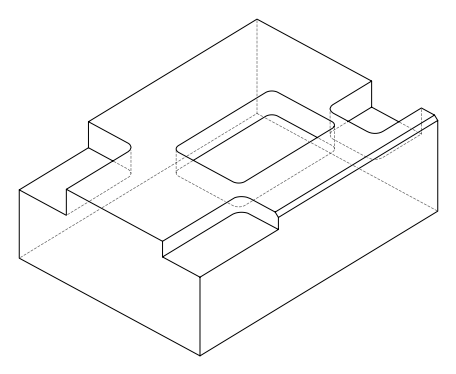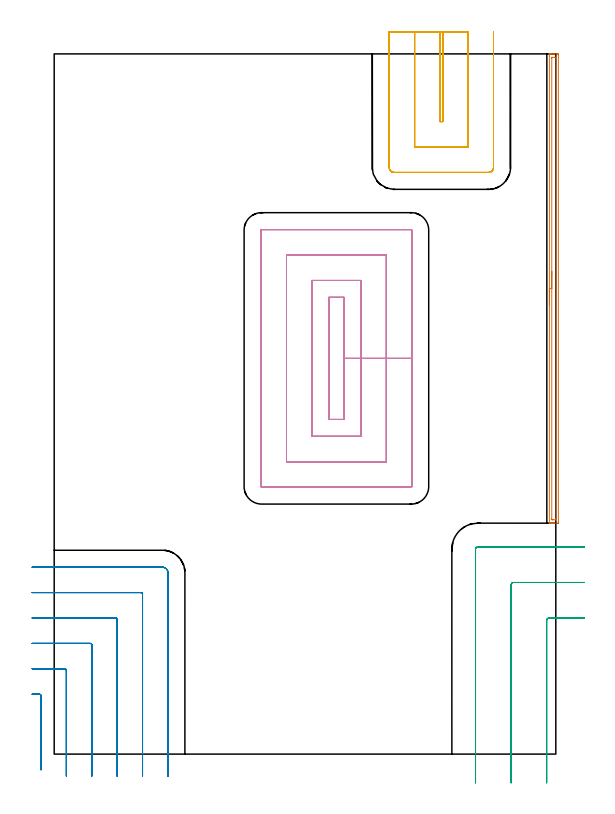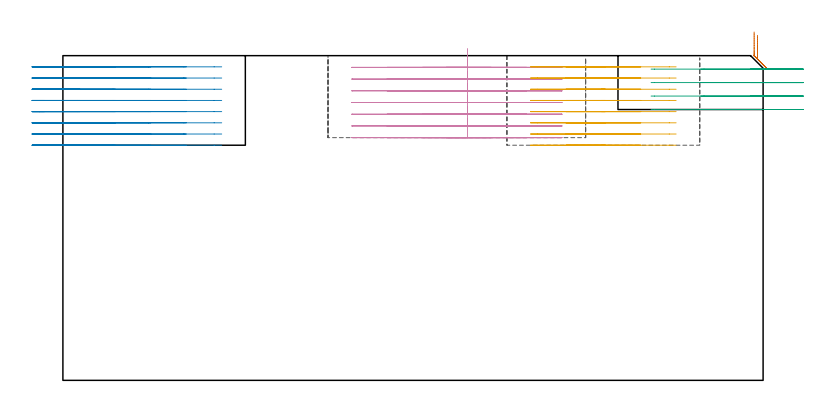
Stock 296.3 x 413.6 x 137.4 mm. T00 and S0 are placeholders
(PLAN: 5 operations, 3 tool changes, 51.7 min)
(1 AREA_MILL | FG_CHAMFER_SURFACE | UGT0205_001 | 4.62 min | 3944 mm3)
(2 MILL_CORNER_NOTCH_RECTANGULAR | CORNER_NOTCH_RECTANGULAR | UGT0201_094 | Follow Part, ap 5, ae 75% | 13.56 min | 350892 mm3)
(3 MILL_CORNER_NOTCH_RECTANGULAR_1 | CORNER_NOTCH_RECTANGULAR_1 | UGT0201_006 | Follow Part, ap 7, ae 75% | 4.21 min | 189747 mm3)
(4 MILL_RECTANGULAR_POCKET | POCKET_RECTANGULAR_STRAIGHT | UGT0201_094 | Follow Part, ap 5, ae 75% | 18.95 min | 647885 mm3)
(5 MILL_SLOT | SLOT_PARTIAL_RECTANGULAR | UGT0201_094 | Follow Part, ap 5, ae 75% | 10.34 min | 244719 mm3)
(TOOL UGT0205_001 | Chamfer Mill 20 x 3 x 45 deg. | D20 FL50 Z2)
(TOOL UGT0201_094 | End mill 20 mm | D20 FL38 Z4)
(TOOL UGT0201_006 | End Mill 28 mm | D28 FL25 Z2)
(OP 1 AREA_MILL)
G17 G21 G94 G90
T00 M6
G54
G17 G0 G90 X292.501 Y265. S1061 M3
G43 Z147.4 H0
G94 G1 Y265.038 Z146.528 F250.
Y265.152 Z145.663
Y265.341 Z144.811
Y265.603 Z143.979
Y265.937 Z143.173
Y266.34 Z142.399
Y266.809 Z141.663
Y267.34 Z140.971
Y267.929 Z140.328
Y268.572 Z139.739
Y269.264 Z139.208
Y270. Z138.739
Y270.774 Z138.336
Y271.58 Z138.002
Y272.412 Z137.74
Y273.264 Z137.551
Y274.129 Z137.437
Y275. Z137.399
X292.502 Y413.432 Z137.398
X292.5 Y413.482 Z137.397
X292.501 Y413.515 Z137.395
Y413.598 Z137.389
X292.502 Y413.6 Z137.388
X292.837 Z137.063
X293.165 Z136.735
X293.828 Z136.067
X295.041 Z134.856
X295.591 Z134.304
X297.078 Z132.818
X297.353 Y413.597 Z132.543
X297.791 Y413.59 Z132.105
X297.795 Y413.433 Z132.102
X297.799 Y412.985 Z132.101
X297.8 Y412.532 Z132.1
Y137.455
X297.799 Y137.015 Z132.101
X297.795 Y136.567 Z132.103
X297.791 Y136.41 Z132.105
X297.353 Y136.4 Z132.543
X295.591 Z134.304
X295.041 Z134.856
X294.709 Z135.187
X294.16 Z135.736
X293.828 Z136.067
X293.165 Z136.734
X292.837 Z137.063
X292.502 Y136.405 Z137.388
X292.5 Y136.568 Z137.4
X292.501 Y275. Z137.399
X293.915 Z135.985
X293.917 Y411.11 Z135.983
X293.918 Y411.199 Z135.982
X293.926 Y411.59 Z135.974
X294.316 Y411.598 Z135.584
X295.591 Y411.599 Z134.309
X296.079 Y411.597 Z133.821
X296.288 Y411.59 Z133.612
X296.379 Y411.565 Z133.521
X296.385 Y411.288 Z133.515
Y411.199
Y138.889
X296.384 Y138.801 Z133.516
X296.375 Y138.41 Z133.525
X295.984 Y138.402 Z133.916
X294.709 Y138.401 Z135.191
X294.221 Y138.403 Z135.679
X294.012 Y138.41 Z135.888
X293.921 Y138.435 Z135.979
X293.916 Y138.712 Z135.984
X293.915 Y138.801 Z135.985
Y275.
Y275.872 Z136.023
Y276.737 Z136.137
Y277.588 Z136.326
Y278.42 Z136.588
Y279.226 Z136.922
Y280. Z137.325
Y280.736 Z137.793
Y281.428 Z138.324
Y282.071 Z138.914
Y282.661 Z139.557
Y283.192 Z140.249
Y283.66 Z140.985
Y284.063 Z141.759
Y284.397 Z142.565
Y284.659 Z143.397
Y284.848 Z144.248
Y284.962 Z145.113
Y285. Z145.985
G0 Z147.4
M5
M2
(OP 2 MILL_CORNER_NOTCH_RECTANGULAR)
G17 G21 G94 G90
T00 M6
G54
G17 G0 G90 X-7.8 Y-9.258 S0 M3
G43 Z147.4 H0
Z132.662
G94 G1 Y-6.258 F250.
Y34.406 F500.
G3 X-8.794 Y35.4 R1.
G1 X-10.
X-13. F250.
G0 Z147.4
X7.2 Y-13.
Z132.662
G1 Y-10.
Y49.406 F500.
G3 X6.206 Y50.4 R1.
G1 X-10.
X-13. F250.
G0 Z147.4
X22.2 Y-13.
Z132.662
G1 Y-10.
Y64.406 F500.
G3 X21.206 Y65.4 R1.
G1 X-10.
X-13. F250.
G0 Z147.4
X37.2 Y-13.
Z132.662
G1 Y-10.
Y79.405 F500.
G3 X36.205 Y80.4 R1.
G1 X-10.
X-13. F250.
G0 Z147.4
X52.2 Y-13.
Z132.662
G1 Y-10.
Y94.405 F500.
G3 X51.205 Y95.4 R1.
G1 X-10.
X-13. F250.
G0 Z147.4
X67.2 Y-13.
Z132.662
G1 Y-10.
Y107.2 F500.
G3 X64. Y110.4 R3.2
G1 X-10.
X-13. F250.
G0 Z147.4
X-7.8 Y-9.258
Z127.925
G1 Y-6.258
Y34.406 F500.
G3 X-8.794 Y35.4 R1.
G1 X-10.
X-13. F250.
G0 Z147.4
X7.2 Y-13.
Z127.925
G1 Y-10.
Y49.406 F500.
G3 X6.206 Y50.4 R1.
G1 X-10.
X-13. F250.
G0 Z147.4
X22.2 Y-13.
Z127.925
G1 Y-10.
Y64.406 F500.
G3 X21.206 Y65.4 R1.
G1 X-10.
X-13. F250.
G0 Z147.4
X37.2 Y-13.
Z127.925
G1 Y-10.
Y79.405 F500.
G3 X36.205 Y80.4 R1.
G1 X-10.
X-13. F250.
G0 Z147.4
X52.2 Y-13.
Z127.925
G1 Y-10.
Y94.405 F500.
G3 X51.205 Y95.4 R1.
G1 X-10.
X-13. F250.
G0 Z147.4
X67.2 Y-13.
Z127.925
G1 Y-10.
Y107.2 F500.
G3 X64. Y110.4 R3.2
G1 X-10.
X-13. F250.
G0 Z147.4
X-7.8 Y-9.258
Z123.187
G1 Y-6.258
Y34.406 F500.
G3 X-8.794 Y35.4 R1.
G1 X-10.
X-13. F250.
G0 Z147.4
X7.2 Y-13.
Z123.187
G1 Y-10.
Y49.406 F500.
G3 X6.206 Y50.4 R1.
G1 X-10.
X-13. F250.
G0 Z147.4
X22.2 Y-13.
Z123.187
G1 Y-10.
Y64.406 F500.
G3 X21.206 Y65.4 R1.
G1 X-10.
X-13. F250.
G0 Z147.4
X37.2 Y-13.
Z123.187
G1 Y-10.
Y79.405 F500.
G3 X36.205 Y80.4 R1.
G1 X-10.
X-13. F250.
G0 Z147.4
X52.2 Y-13.
Z123.187
G1 Y-10.
Y94.405 F500.
G3 X51.205 Y95.4 R1.
G1 X-10.
X-13. F250.
G0 Z147.4
X67.2 Y-13.
Z123.187
G1 Y-10.
Y107.2 F500.
G3 X64. Y110.4 R3.2
G1 X-10.
X-13. F250.
G0 Z147.4
X-7.8 Y-9.258
Z118.45
G1 Y-6.258
Y34.406 F500.
G3 X-8.794 Y35.4 R1.
G1 X-10.
X-13. F250.
G0 Z147.4
X7.2 Y-13.
Z118.45
G1 Y-10.
Y49.406 F500.
G3 X6.206 Y50.4 R1.
G1 X-10.
X-13. F250.
G0 Z147.4
X22.2 Y-13.
Z118.45
G1 Y-10.
Y64.406 F500.
G3 X21.206 Y65.4 R1.
G1 X-10.
X-13. F250.
G0 Z147.4
X37.2 Y-13.
Z118.45
G1 Y-10.
Y79.405 F500.
G3 X36.205 Y80.4 R1.
G1 X-10.
X-13. F250.
G0 Z147.4
X52.2 Y-13.
Z118.45
G1 Y-10.
Y94.405 F500.
G3 X51.205 Y95.4 R1.
G1 X-10.
X-13. F250.
G0 Z147.4
X67.2 Y-13.
Z118.45
G1 Y-10.
Y107.2 F500.
G3 X64. Y110.4 R3.2
G1 X-10.
X-13. F250.
G0 Z147.4
X-7.8 Y-9.258
Z113.712
G1 Y-6.258
Y34.406 F500.
G3 X-8.794 Y35.4 R1.
G1 X-10.
X-13. F250.
G0 Z147.4
X7.2 Y-13.
Z113.712
G1 Y-10.
Y49.406 F500.
G3 X6.206 Y50.4 R1.
G1 X-10.
X-13. F250.
G0 Z147.4
X22.2 Y-13.
Z113.712
G1 Y-10.
Y64.406 F500.
G3 X21.206 Y65.4 R1.
G1 X-10.
X-13. F250.
G0 Z147.4
X37.2 Y-13.
Z113.712
G1 Y-10.
Y79.405 F500.
G3 X36.205 Y80.4 R1.
G1 X-10.
X-13. F250.
G0 Z147.4
X52.2 Y-13.
Z113.712
G1 Y-10.
Y94.405 F500.
G3 X51.205 Y95.4 R1.
G1 X-10.
X-13. F250.
G0 Z147.4
X67.2 Y-13.
Z113.712
G1 Y-10.
Y107.2 F500.
G3 X64. Y110.4 R3.2
G1 X-10.
X-13. F250.
G0 Z147.4
X-7.8 Y-9.258
Z108.975
G1 Y-6.258
Y34.406 F500.
G3 X-8.794 Y35.4 R1.
G1 X-10.
X-13. F250.
G0 Z147.4
X7.2 Y-13.
Z108.975
G1 Y-10.
Y49.406 F500.
G3 X6.206 Y50.4 R1.
G1 X-10.
X-13. F250.
G0 Z147.4
X22.2 Y-13.
Z108.975
G1 Y-10.
Y64.406 F500.
G3 X21.206 Y65.4 R1.
G1 X-10.
X-13. F250.
G0 Z147.4
X37.2 Y-13.
Z108.975
G1 Y-10.
Y79.405 F500.
G3 X36.205 Y80.4 R1.
G1 X-10.
X-13. F250.
G0 Z147.4
X52.2 Y-13.
Z108.975
G1 Y-10.
Y94.405 F500.
G3 X51.205 Y95.4 R1.
G1 X-10.
X-13. F250.
G0 Z147.4
X67.2 Y-13.
Z108.975
G1 Y-10.
Y107.2 F500.
G3 X64. Y110.4 R3.2
G1 X-10.
X-13. F250.
G0 Z147.4
X-7.8 Y-9.258
Z104.237
G1 Y-6.258
Y34.406 F500.
G3 X-8.794 Y35.4 R1.
G1 X-10.
X-13. F250.
G0 Z147.4
X7.2 Y-13.
Z104.237
G1 Y-10.
Y49.406 F500.
G3 X6.206 Y50.4 R1.
G1 X-10.
X-13. F250.
G0 Z147.4
X22.2 Y-13.
Z104.237
G1 Y-10.
Y64.406 F500.
G3 X21.206 Y65.4 R1.
G1 X-10.
X-13. F250.
G0 Z147.4
X37.2 Y-13.
Z104.237
G1 Y-10.
Y79.405 F500.
G3 X36.205 Y80.4 R1.
G1 X-10.
X-13. F250.
G0 Z147.4
X52.2 Y-13.
Z104.237
G1 Y-10.
Y94.405 F500.
G3 X51.205 Y95.4 R1.
G1 X-10.
X-13. F250.
G0 Z147.4
X67.2 Y-13.
Z104.237
G1 Y-10.
Y107.2 F500.
G3 X64. Y110.4 R3.2
G1 X-10.
X-13. F250.
G0 Z147.4
X-7.8 Y-9.258
Z99.5
G1 Y-6.258
Y34.406 F500.
G3 X-8.794 Y35.4 R1.
G1 X-10.
X-13. F250.
G0 Z147.4
X7.2 Y-13.
Z99.5
G1 Y-10.
Y49.406 F500.
G3 X6.206 Y50.4 R1.
G1 X-10.
X-13. F250.
G0 Z147.4
X22.2 Y-13.
Z99.5
G1 Y-10.
Y64.406 F500.
G3 X21.206 Y65.4 R1.
G1 X-10.
X-13. F250.
G0 Z147.4
X37.2 Y-13.
Z99.5
G1 Y-10.
Y79.405 F500.
G3 X36.205 Y80.4 R1.
G1 X-10.
X-13. F250.
G0 Z147.4
X52.2 Y-13.
Z99.5
G1 Y-10.
Y94.405 F500.
G3 X51.205 Y95.4 R1.
G1 X-10.
X-13. F250.
G0 Z147.4
X67.2 Y-13.
Z99.5
G1 Y-10.
Y107.2 F500.
G3 X64. Y110.4 R3.2
G1 X-10.
X-13. F250.
G0 Z147.4
M5
M2
(OP 3 MILL_CORNER_NOTCH_RECTANGULAR_1)
G17 G21 G94 G90
T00 M6
G54
G17 G0 G90 X313.3 Y80.4 S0 M3
G43 Z147.4 H0
Z131.7
G94 G1 X310.3 F250.
X292.294 F500.
G3 X290.9 Y79.006 R1.4
G1 Y-14.
Y-17. F250.
G0 Z147.4
X313.3 Y101.4
Z131.7
G1 X310.3
X271.294 F500.
G3 X269.9 Y100.006 R1.4
G1 Y-14.
Y-17. F250.
G0 Z147.4
X313.3 Y122.4
Z131.7
G1 X310.3
X250.294 F500.
G3 X248.9 Y121.006 R1.4
G1 Y-14.
Y-17. F250.
G0 Z147.4
X313.3 Y80.4
Z126.
G1 X310.3
X292.294 F500.
G3 X290.9 Y79.006 R1.4
G1 Y-14.
Y-17. F250.
G0 Z147.4
X313.3 Y101.4
Z126.
G1 X310.3
X271.294 F500.
G3 X269.9 Y100.006 R1.4
G1 Y-14.
Y-17. F250.
G0 Z147.4
X313.3 Y122.4
Z126.
G1 X310.3
X250.294 F500.
G3 X248.9 Y121.006 R1.4
G1 Y-14.
Y-17. F250.
G0 Z147.4
X313.3 Y80.4
Z120.3
G1 X310.3
X292.294 F500.
G3 X290.9 Y79.006 R1.4
G1 Y-14.
Y-17. F250.
G0 Z147.4
X313.3 Y101.4
Z120.3
G1 X310.3
X271.294 F500.
G3 X269.9 Y100.006 R1.4
G1 Y-14.
Y-17. F250.
G0 Z147.4
X313.3 Y122.4
Z120.3
G1 X310.3
X250.294 F500.
G3 X248.9 Y121.006 R1.4
G1 Y-14.
Y-17. F250.
G0 Z147.4
X313.3 Y80.4
Z114.6
G1 X310.3
X292.294 F500.
G3 X290.9 Y79.006 R1.4
G1 Y-14.
Y-17. F250.
G0 Z147.4
X313.3 Y101.4
Z114.6
G1 X310.3
X271.294 F500.
G3 X269.9 Y100.006 R1.4
G1 Y-14.
Y-17. F250.
G0 Z147.4
X313.3 Y122.4
Z114.6
G1 X310.3
X250.294 F500.
G3 X248.9 Y121.006 R1.4
G1 Y-14.
Y-17. F250.
G0 Z147.4
M5
M2
(OP 4 MILL_RECTANGULAR_POCKET)
G17 G21 G94 G90
T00 M6
G54
G17 G0 G90 X171.2 Y204.054 S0 M3
G43 Z147.4 H0
Z140.4
G94 G1 Y233.75 Z132.443 F250.
Y269.8 F500.
X162.2
Y197.7
X171.2
Y233.75
X181.2
Y279.8
X152.2
Y187.7
X181.2
Y233.75
X196.2
Y294.8
X137.2
Y172.7
X196.2
Y233.75
X211.2
Y309.5
G3 X210.9 Y309.8 R0.3
G1 X122.5
G3 X122.2 Y309.5 R0.3
G1 Y158.
G3 X122.5 Y157.7 R0.3
G1 X210.9
G3 X211.2 Y158. R0.3
G1 Y233.75
Y234.75
G0 X171.2 Y204.054 Z135.443
G1 Y233.75 Z127.486 F250.
Y269.8 F500.
X162.2
Y197.7
X171.2
Y233.75
X181.2
Y279.8
X152.2
Y187.7
X181.2
Y233.75
X196.2
Y294.8
X137.2
Y172.7
X196.2
Y233.75
X211.2
Y309.5
G3 X210.9 Y309.8 R0.3
G1 X122.5
G3 X122.2 Y309.5 R0.3
G1 Y158.
G3 X122.5 Y157.7 R0.3
G1 X210.9
G3 X211.2 Y158. R0.3
G1 Y233.75
Y234.75
G0 X171.2 Y204.054 Z130.486
G1 Y233.75 Z122.529 F250.
Y269.8 F500.
X162.2
Y197.7
X171.2
Y233.75
X181.2
Y279.8
X152.2
Y187.7
X181.2
Y233.75
X196.2
Y294.8
X137.2
Y172.7
X196.2
Y233.75
X211.2
Y309.5
G3 X210.9 Y309.8 R0.3
G1 X122.5
G3 X122.2 Y309.5 R0.3
G1 Y158.
G3 X122.5 Y157.7 R0.3
G1 X210.9
G3 X211.2 Y158. R0.3
G1 Y233.75
Y234.75
G0 X171.2 Y204.054 Z125.529
G1 Y233.75 Z117.571 F250.
Y269.8 F500.
X162.2
Y197.7
X171.2
Y233.75
X181.2
Y279.8
X152.2
Y187.7
X181.2
Y233.75
X196.2
Y294.8
X137.2
Y172.7
X196.2
Y233.75
X211.2
Y309.5
G3 X210.9 Y309.8 R0.3
G1 X122.5
G3 X122.2 Y309.5 R0.3
G1 Y158.
G3 X122.5 Y157.7 R0.3
G1 X210.9
G3 X211.2 Y158. R0.3
G1 Y233.75
Y234.75
G0 X171.2 Y204.054 Z120.571
G1 Y233.75 Z112.614 F250.
Y269.8 F500.
X162.2
Y197.7
X171.2
Y233.75
X181.2
Y279.8
X152.2
Y187.7
X181.2
Y233.75
X196.2
Y294.8
X137.2
Y172.7
X196.2
Y233.75
X211.2
Y309.5
G3 X210.9 Y309.8 R0.3
G1 X122.5
G3 X122.2 Y309.5 R0.3
G1 Y158.
G3 X122.5 Y157.7 R0.3
G1 X210.9
G3 X211.2 Y158. R0.3
G1 Y233.75
Y234.75
G0 X171.2 Y204.054 Z115.614
G1 Y233.75 Z107.657 F250.
Y269.8 F500.
X162.2
Y197.7
X171.2
Y233.75
X181.2
Y279.8
X152.2
Y187.7
X181.2
Y233.75
X196.2
Y294.8
X137.2
Y172.7
X196.2
Y233.75
X211.2
Y309.5
G3 X210.9 Y309.8 R0.3
G1 X122.5
G3 X122.2 Y309.5 R0.3
G1 Y158.
G3 X122.5 Y157.7 R0.3
G1 X210.9
G3 X211.2 Y158. R0.3
G1 Y233.75
Y234.75
G0 X171.2 Y204.054 Z110.657
G1 Y233.75 Z102.7 F250.
Y269.8 F500.
X162.2
Y197.7
X171.2
Y233.75
X181.2
Y279.8
X152.2
Y187.7
X181.2
Y233.75
X196.2
Y294.8
X137.2
Y172.7
X196.2
Y233.75
X211.2
Y309.5
G3 X210.9 Y309.8 R0.3
G1 X122.5
G3 X122.2 Y309.5 R0.3
G1 Y158.
G3 X122.5 Y157.7 R0.3
G1 X210.9
G3 X211.2 Y158. R0.3
G1 Y233.75
Y234.75
G0 Z147.4
M5
M2
(OP 5 MILL_SLOT)
G17 G21 G94 G90
T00 M6
G54
G17 G0 G90 X227.9 Y426.6 S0 M3
G43 Z147.4 H0
Z132.662
G94 G1 Y423.6 F250.
Y373.6 F500.
X229.5
Y423.6
Y426.6 F250.
X212.9
Y423.6
Y358.6 F500.
X244.5
Y423.6
Y426.6 F250.
X197.9
Y423.6
Y346.5 F500.
G3 X200.8 Y343.6 R2.9
G1 X256.6
G3 X259.5 Y346.5 R2.9
G1 Y423.6
Y426.6 F250.
G0 X227.9 Z127.925
G1 Y423.6
Y373.6 F500.
X229.5
Y423.6
Y426.6 F250.
X212.9
Y423.6
Y358.6 F500.
X244.5
Y423.6
Y426.6 F250.
X197.9
Y423.6
Y346.5 F500.
G3 X200.8 Y343.6 R2.9
G1 X256.6
G3 X259.5 Y346.5 R2.9
G1 Y423.6
Y426.6 F250.
G0 X227.9 Z123.187
G1 Y423.6
Y373.6 F500.
X229.5
Y423.6
Y426.6 F250.
X212.9
Y423.6
Y358.6 F500.
X244.5
Y423.6
Y426.6 F250.
X197.9
Y423.6
Y346.5 F500.
G3 X200.8 Y343.6 R2.9
G1 X256.6
G3 X259.5 Y346.5 R2.9
G1 Y423.6
Y426.6 F250.
G0 X227.9 Z118.45
G1 Y423.6
Y373.6 F500.
X229.5
Y423.6
Y426.6 F250.
X212.9
Y423.6
Y358.6 F500.
X244.5
Y423.6
Y426.6 F250.
X197.9
Y423.6
Y346.5 F500.
G3 X200.8 Y343.6 R2.9
G1 X256.6
G3 X259.5 Y346.5 R2.9
G1 Y423.6
Y426.6 F250.
G0 X227.9 Z113.712
G1 Y423.6
Y373.6 F500.
X229.5
Y423.6
Y426.6 F250.
X212.9
Y423.6
Y358.6 F500.
X244.5
Y423.6
Y426.6 F250.
X197.9
Y423.6
Y346.5 F500.
G3 X200.8 Y343.6 R2.9
G1 X256.6
G3 X259.5 Y346.5 R2.9
G1 Y423.6
Y426.6 F250.
G0 X227.9 Z108.975
G1 Y423.6
Y373.6 F500.
X229.5
Y423.6
Y426.6 F250.
X212.9
Y423.6
Y358.6 F500.
X244.5
Y423.6
Y426.6 F250.
X197.9
Y423.6
Y346.5 F500.
G3 X200.8 Y343.6 R2.9
G1 X256.6
G3 X259.5 Y346.5 R2.9
G1 Y423.6
Y426.6 F250.
G0 X227.9 Z104.237
G1 Y423.6
Y373.6 F500.
X229.5
Y423.6
Y426.6 F250.
X212.9
Y423.6
Y358.6 F500.
X244.5
Y423.6
Y426.6 F250.
X197.9
Y423.6
Y346.5 F500.
G3 X200.8 Y343.6 R2.9
G1 X256.6
G3 X259.5 Y346.5 R2.9
G1 Y423.6
Y426.6 F250.
G0 X227.9 Z99.5
G1 Y423.6
Y373.6 F500.
X229.5
Y423.6
Y426.6 F250.
X212.9
Y423.6
Y358.6 F500.
X244.5
Y423.6
Y426.6 F250.
X197.9
Y423.6
Y346.5 F500.
G3 X200.8 Y343.6 R2.9
G1 X256.6
G3 X259.5 Y346.5 R2.9
G1 Y423.6
Y426.6 F250.
G0 Z147.4
M5
M2
